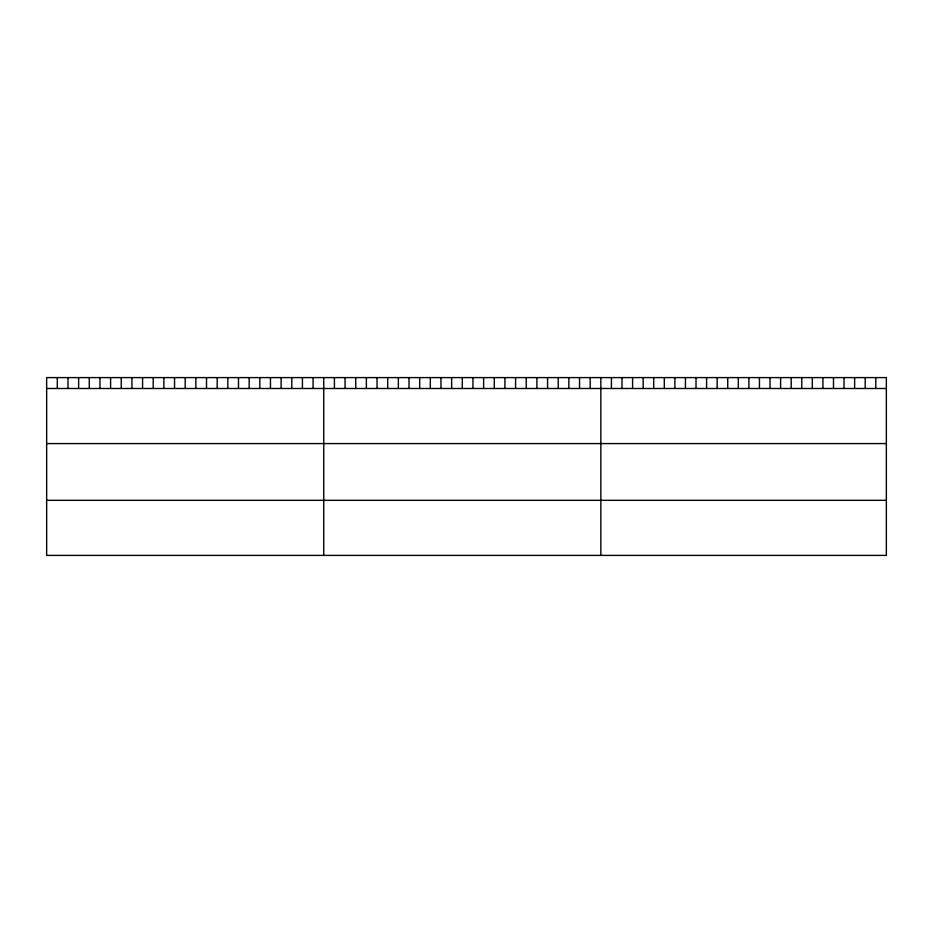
<?xml version="1.0" encoding="UTF-8"?>
<svg xmlns="http://www.w3.org/2000/svg" width="933" height="933" viewBox="0 0 933 933"><rect width="100%" height="100%" fill="white"/><g stroke="black" fill="none" stroke-linecap="round" stroke-linejoin="round"><path stroke-width="1.4" d="M886.35 388.49L886.35 555.403L46.65 555.403L46.65 377.597L886.35 377.597L886.35 388.49L46.65 388.49M46.65 443.572L886.35 443.572M46.65 500.321L886.35 500.321M875.772 377.597L875.772 388.49M865.206 377.597L865.206 388.49M854.628 377.597L854.628 388.49M844.05 377.597L844.05 388.49M833.484 377.597L833.484 388.49M822.906 377.597L822.906 388.49M812.328 377.597L812.328 388.49M801.762 377.597L801.762 388.49M791.184 377.597L791.184 388.49M780.606 377.597L780.606 388.49M770.04 377.597L770.04 388.49M759.462 377.597L759.462 388.49M748.884 377.597L748.884 388.49M738.318 377.597L738.318 388.49M727.74 377.597L727.74 388.49M717.162 377.597L717.162 388.49M706.596 377.597L706.596 388.49M696.018 377.597L696.018 388.49M685.44 377.597L685.44 388.49M674.874 377.597L674.874 388.49M664.296 377.597L664.296 388.49M653.718 377.597L653.718 388.49M643.152 377.597L643.152 388.49M632.574 377.597L632.574 388.49M621.996 377.597L621.996 388.49M611.43 377.597L611.43 388.49M600.852 377.597L600.852 555.403M590.192 377.597L590.192 388.49M579.533 377.597L579.533 388.49M568.873 377.597L568.873 388.49M558.226 377.597L558.226 388.49M547.566 377.597L547.566 388.49M536.907 377.597L536.907 388.49M526.247 377.597L526.247 388.49M515.587 377.597L515.587 388.49M504.928 377.597L504.928 388.49M494.28 377.597L494.28 388.49M483.621 377.597L483.621 388.49M472.961 377.597L472.961 388.49M462.301 377.597L462.301 388.49M451.642 377.597L451.642 388.49M440.982 377.597L440.982 388.49M430.323 377.597L430.323 388.49M419.675 377.597L419.675 388.49M409.016 377.597L409.016 388.49M398.356 377.597L398.356 388.49M387.696 377.597L387.696 388.49M377.037 377.597L377.037 388.49M366.377 377.597L366.377 388.49M355.73 377.597L355.73 388.49M345.07 377.597L345.07 388.49M334.411 377.597L334.411 388.49M323.751 377.597L323.751 555.403M313.091 377.597L313.091 388.49M302.432 377.597L302.432 388.49M291.772 377.597L291.772 388.49M281.125 377.597L281.125 388.49M270.465 377.597L270.465 388.49M259.806 377.597L259.806 388.49M249.146 377.597L249.146 388.49M238.486 377.597L238.486 388.49M227.827 377.597L227.827 388.49M217.179 377.597L217.179 388.49M206.52 377.597L206.52 388.49M195.86 377.597L195.86 388.49M185.201 377.597L185.201 388.49M174.541 377.597L174.541 388.49M163.881 377.597L163.881 388.49M153.222 377.597L153.222 388.49M142.574 377.597L142.574 388.49M131.915 377.597L131.915 388.49M121.255 377.597L121.255 388.49M110.595 377.597L110.595 388.49M99.936 377.597L99.936 388.49M89.276 377.597L89.276 388.49M78.629 377.597L78.629 388.49M67.969 377.597L67.969 388.49M57.31 377.597L57.31 388.49"/></g></svg>
